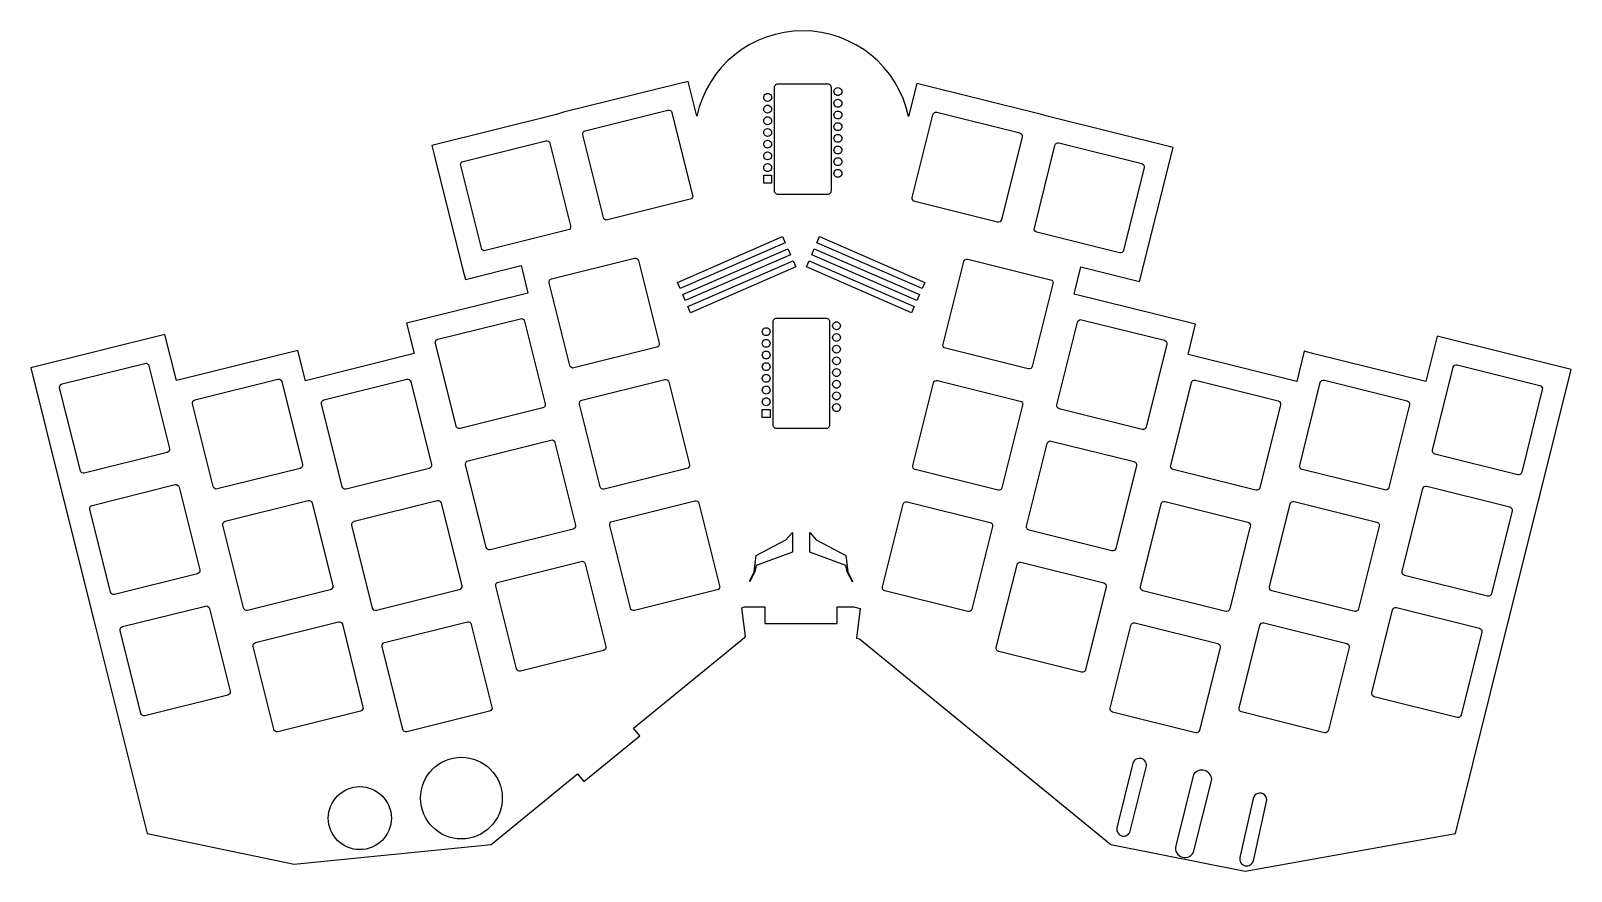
# Model space of a CAD drawing. Header units: millimetres. Extents: x -235 to -1, y -4 to 124.
import ezdxf

# ---------------------------------------------------------------- set-up
doc = ezdxf.new("R2010")
doc.units = ezdxf.units.MM
doc.layers.get('0').update_dxf_attribs({"linetype": 'CONTINUOUS'})

msp = doc.modelspace()

# ---------------------------------------------------------------- linework, layer by layer
for points in [[(-126.45, 31.52), (-126.38, 31.54), (-126.28, 31.65), (-126.82, 36.06), (-126.42, 36.17), (-123.32, 36.17), (-123.32, 33.67), (-112.32, 33.67), (-112.32, 36.17), (-109.81, 36.17), (-108.81, 35.92), (-109.37, 31.42), (-108.93, 31.31), (-70.64, 0), (-50.21, -4.08), (-18.19, 1.65), (-10.15, 33.92), (-9.9, 34.89), (-5.54, 52.4), (-5.3, 53.37), (-0.57, 72.34), (-20.99, 77.43), (-22.72, 70.5), (-39.75, 74.75), (-41.2, 75.12), (-42.35, 70.49), (-58.9, 74.62), (-57.75, 79.24), (-59.2, 79.6), (-76.23, 83.84), (-75.2, 87.96), (-66.27, 85.74), (-61.18, 106.16), (-80.15, 110.89), (-81.22, 111.19), (-100.19, 115.92), (-101.44, 110.88, 0.807551), (-133.7, 110.95), (-135.02, 116.24), (-136.48, 115.88), (-153.99, 111.52), (-155.06, 111.21), (-174.03, 106.49), (-173.67, 105.03), (-169.3, 87.52), (-168.93, 86.06), (-160.45, 88.18), (-160.19, 87.16), (-159.4, 83.99), (-176.43, 79.75), (-177.89, 79.39), (-176.74, 74.76), (-193.28, 70.64), (-194.43, 75.26), (-212.92, 70.65), (-214.67, 77.68), (-235.09, 72.58), (-230.36, 53.61), (-230.12, 52.64), (-225.75, 35.13), (-225.51, 34.16), (-217.4, 1.64), (-195, -3), (-165, 0), (-151.84, 10.76), (-150.89, 9.6), (-142.38, 16.56), (-143.33, 17.72)], [(-137.47, 111.49), (-134.33, 98.87, -0.414214), (-134.69, 98.27), (-147.3, 95.12, -0.414214), (-147.91, 95.49), (-151.05, 108.1, -0.414214), (-150.69, 108.71), (-138.08, 111.85, -0.414214)], [(-84.16, 107.78), (-87.3, 95.16, -0.414214), (-87.91, 94.8), (-100.52, 97.94, -0.414214), (-100.88, 98.55), (-97.74, 111.16, -0.414214), (-97.13, 111.53), (-84.52, 108.38, -0.414214)], [(-156.05, 106.82), (-152.91, 94.21, -0.414214), (-153.27, 93.6), (-165.89, 90.45, -0.414214), (-166.49, 90.82), (-169.64, 103.43, -0.414214), (-169.27, 104.04), (-156.66, 107.18, -0.414214)], [(-65.57, 103.11), (-68.72, 90.49, -0.414214), (-69.32, 90.13), (-81.94, 93.28, -0.414214), (-82.3, 93.88), (-79.16, 106.49, -0.414214), (-78.55, 106.86), (-65.94, 103.71, -0.414214)], [(-142.58, 88.95), (-139.43, 76.34, -0.414214), (-139.8, 75.73), (-152.41, 72.58, -0.414214), (-153.02, 72.95), (-156.16, 85.56, -0.414214), (-155.8, 86.17), (-143.19, 89.31, -0.414214)], [(-79.47, 85.41), (-82.62, 72.8, -0.414214), (-83.22, 72.44), (-95.84, 75.58, -0.414214), (-96.2, 76.19), (-93.06, 88.8, -0.414214), (-92.45, 89.16), (-79.84, 86.02, -0.414214)], [(-159.91, 79.72), (-156.77, 67.11, -0.414214), (-157.13, 66.5), (-169.74, 63.35, -0.414214), (-170.35, 63.72), (-173.5, 76.33, -0.414214), (-173.13, 76.94), (-160.52, 80.08, -0.414214)], [(-62.14, 76.18), (-65.29, 63.57, -0.414214), (-65.89, 63.21), (-78.51, 66.35, -0.414214), (-78.87, 66.96), (-75.72, 79.57, -0.414214), (-75.12, 79.93), (-62.5, 76.79, -0.414214)], [(-217.11, 72.92), (-213.97, 60.3, -0.414214), (-214.33, 59.7), (-226.95, 56.55, -0.414214), (-227.55, 56.92), (-230.7, 69.53, -0.414214), (-230.33, 70.14), (-217.72, 73.28, -0.414214)], [(-4.96, 69.29), (-8.1, 56.68, -0.414214), (-8.71, 56.31), (-21.32, 59.46, -0.414214), (-21.69, 60.06), (-18.54, 72.68, -0.414214), (-17.94, 73.04), (-5.32, 69.9, -0.414214)], [(-196.88, 70.5), (-193.73, 57.89, -0.414214), (-194.1, 57.28), (-206.71, 54.14, -0.414214), (-207.32, 54.5), (-210.46, 67.12, -0.414214), (-210.1, 67.72), (-197.49, 70.87, -0.414214)], [(-177.24, 70.49), (-174.1, 57.88, -0.414214), (-174.46, 57.27), (-187.08, 54.12, -0.414214), (-187.68, 54.49), (-190.83, 67.1, -0.414214), (-190.46, 67.71), (-177.85, 70.85, -0.414214)], [(-137.97, 70.47), (-134.83, 57.85, -0.414214), (-135.19, 57.25), (-147.8, 54.1, -0.414214), (-148.41, 54.46), (-151.55, 67.08, -0.414214), (-151.19, 67.68), (-138.58, 70.83, -0.414214)], [(-84.08, 66.93), (-87.23, 54.32, -0.414214), (-87.83, 53.95), (-100.45, 57.1, -0.414214), (-100.81, 57.7), (-97.67, 70.32, -0.414214), (-97.06, 70.68), (-84.45, 67.54, -0.414214)], [(-44.81, 66.95), (-47.95, 54.34, -0.414214), (-48.56, 53.98), (-61.17, 57.12, -0.414214), (-61.54, 57.73), (-58.39, 70.34, -0.414214), (-57.79, 70.71), (-45.17, 67.56, -0.414214)], [(-25.17, 66.97), (-28.32, 54.35, -0.414214), (-28.92, 53.99), (-41.54, 57.13, -0.414214), (-41.9, 57.74), (-38.76, 70.35, -0.414214), (-38.15, 70.72), (-25.54, 67.57, -0.414214)], [(-155.3, 61.24), (-152.16, 48.62, -0.414214), (-152.52, 48.02), (-165.14, 44.87, -0.414214), (-165.74, 45.23), (-168.89, 57.85, -0.414214), (-168.52, 58.45), (-155.91, 61.6, -0.414214)], [(-66.75, 57.7), (-69.89, 45.09, -0.414214), (-70.5, 44.72), (-83.11, 47.87, -0.414214), (-83.48, 48.47), (-80.33, 61.09, -0.414214), (-79.73, 61.45), (-67.11, 58.31, -0.414214)], [(-212.51, 54.43), (-209.36, 41.82, -0.414214), (-209.73, 41.21), (-222.34, 38.07, -0.414214), (-222.95, 38.43), (-226.09, 51.05, -0.414214), (-225.73, 51.65), (-213.11, 54.8, -0.414214)], [(-9.57, 50.81), (-12.71, 38.19, -0.414214), (-13.32, 37.83), (-25.93, 40.97, -0.414214), (-26.3, 41.58), (-23.15, 54.19, -0.414214), (-22.55, 54.56), (-9.93, 51.41, -0.414214)], [(-192.27, 52.02), (-189.13, 39.4, -0.414214), (-189.49, 38.8), (-202.1, 35.65, -0.414214), (-202.71, 36.02), (-205.85, 48.63, -0.414214), (-205.49, 49.24), (-192.88, 52.38, -0.414214)], [(-172.63, 52.01), (-169.49, 39.39, -0.414214), (-169.85, 38.79), (-182.47, 35.64, -0.414214), (-183.07, 36.01), (-186.22, 48.62, -0.414214), (-185.85, 49.22), (-173.24, 52.37, -0.414214)], [(-133.36, 51.98), (-130.22, 39.37, -0.414214), (-130.58, 38.76), (-143.19, 35.62, -0.414214), (-143.8, 35.98), (-146.95, 48.59, -0.414214), (-146.58, 49.2), (-133.97, 52.35, -0.414214)], [(-88.69, 48.44), (-91.83, 35.83, -0.414214), (-92.44, 35.47), (-105.05, 38.61, -0.414214), (-105.42, 39.22), (-102.27, 51.83, -0.414214), (-101.67, 52.2), (-89.05, 49.05, -0.414214)], [(-49.42, 48.47), (-52.56, 35.86, -0.414214), (-53.17, 35.49), (-65.78, 38.64, -0.414214), (-66.15, 39.24), (-63, 51.86, -0.414214), (-62.4, 52.22), (-49.78, 49.08, -0.414214)], [(-29.78, 48.48), (-32.93, 35.87, -0.414214), (-33.53, 35.5), (-46.15, 38.65, -0.414214), (-46.51, 39.26), (-43.36, 51.87, -0.414214), (-42.76, 52.23), (-30.14, 49.09, -0.414214)], [(-150.69, 42.75), (-147.55, 30.14, -0.414214), (-147.91, 29.53), (-160.53, 26.39, -0.414214), (-161.13, 26.75), (-164.28, 39.36, -0.414214), (-163.91, 39.97), (-151.3, 43.12, -0.414214)], [(-71.36, 39.22), (-74.5, 26.6, -0.414214), (-75.11, 26.24), (-87.72, 29.38, -0.414214), (-88.09, 29.99), (-84.94, 42.6, -0.414214), (-84.34, 42.97), (-71.72, 39.82, -0.414214)], [(-207.9, 35.95), (-204.75, 23.34, -0.414214), (-205.12, 22.73), (-217.73, 19.58, -0.414214), (-218.34, 19.95), (-221.48, 32.56, -0.414214), (-221.12, 33.17), (-208.5, 36.31, -0.414214)], [(-14.18, 32.32), (-17.32, 19.71, -0.414214), (-17.93, 19.34), (-30.54, 22.49, -0.414214), (-30.91, 23.09), (-27.76, 35.71, -0.414214), (-27.15, 36.07), (-14.54, 32.93, -0.414214)], [(-187.66, 33.53), (-184.52, 20.92, -0.414214), (-184.88, 20.31), (-197.5, 17.17, -0.414214), (-198.1, 17.53), (-201.25, 30.15, -0.414214), (-200.88, 30.75), (-188.27, 33.9, -0.414214)], [(-168.03, 33.52), (-164.88, 20.91, -0.414214), (-165.24, 20.3), (-177.86, 17.16, -0.414214), (-178.46, 17.52), (-181.61, 30.13, -0.414214), (-181.25, 30.74), (-168.63, 33.89, -0.414214)], [(-54.03, 29.99), (-57.17, 17.37, -0.414214), (-57.78, 17.01), (-70.39, 20.15, -0.414214), (-70.75, 20.76), (-67.61, 33.37, -0.414214), (-67, 33.74), (-54.39, 30.59, -0.414214)], [(-34.39, 30), (-37.53, 17.38, -0.414214), (-38.14, 17.02), (-50.75, 20.17, -0.414214), (-51.12, 20.77), (-47.97, 33.39, -0.414214), (-47.37, 33.75), (-34.75, 30.6, -0.414214)], [(-69.76, 2.54, 0.936679), (-67.7, 2), (-65.27, 11.78, 0.967157), (-67.31, 12.37)], [(-60.78, -0.23, 0.97258), (-58, -1), (-55.28, 9.9, 0.704857), (-58.06, 10.67)], [(-51, -2, 0.986208), (-48.95, -2.49), (-46.95, 6.51, 1.013985), (-49, 7)]]:
    msp.add_lwpolyline(points, format="xyb", close=True)
for points in [[(-121.85, 99.56), (-121.85, 115.31), (-121.84, 115.43), (-121.8, 115.55), (-121.73, 115.65), (-121.65, 115.74), (-121.54, 115.8), (-121.43, 115.84), (-121.3, 115.86), (-113.8, 115.86), (-113.68, 115.84), (-113.56, 115.8), (-113.46, 115.74), (-113.37, 115.65), (-113.31, 115.55), (-113.27, 115.43), (-113.25, 115.31), (-113.25, 99.56), (-113.27, 99.44), (-113.31, 99.32), (-113.37, 99.21), (-113.46, 99.13), (-113.56, 99.06), (-113.68, 99.02), (-113.8, 99.01), (-121.3, 99.01), (-121.43, 99.02), (-121.54, 99.06), (-121.65, 99.13), (-121.73, 99.21), (-121.8, 99.32), (-121.84, 99.44)], [(-112.36, 114.1), (-112.51, 114.16), (-112.63, 114.25), (-112.73, 114.38), (-112.79, 114.52), (-112.81, 114.68), (-112.79, 114.83), (-112.73, 114.98), (-112.63, 115.1), (-112.51, 115.2), (-112.36, 115.26), (-112.21, 115.28), (-112.05, 115.26), (-111.91, 115.2), (-111.78, 115.1), (-111.69, 114.98), (-111.63, 114.83), (-111.61, 114.68), (-111.63, 114.52), (-111.69, 114.38), (-111.78, 114.25), (-111.91, 114.16), (-112.05, 114.1), (-112.21, 114.08)], [(-122.31, 113.79), (-122.33, 113.63), (-122.39, 113.49), (-122.48, 113.36), (-122.61, 113.27), (-122.75, 113.21), (-122.91, 113.19), (-123.06, 113.21), (-123.21, 113.27), (-123.33, 113.36), (-123.43, 113.49), (-123.49, 113.63), (-123.51, 113.79), (-123.49, 113.94), (-123.43, 114.09), (-123.33, 114.21), (-123.21, 114.31), (-123.06, 114.37), (-122.91, 114.39), (-122.75, 114.37), (-122.61, 114.31), (-122.48, 114.21), (-122.39, 114.09), (-122.33, 113.94)], [(-123.06, 112.59), (-122.91, 112.61), (-122.75, 112.59), (-122.61, 112.53), (-122.48, 112.43), (-122.39, 112.31), (-122.33, 112.16), (-122.31, 112.01), (-122.33, 111.85), (-122.39, 111.71), (-122.48, 111.58), (-122.61, 111.49), (-122.75, 111.43), (-122.91, 111.41), (-123.06, 111.43), (-123.21, 111.49), (-123.33, 111.58), (-123.43, 111.71), (-123.49, 111.85), (-123.51, 112.01), (-123.49, 112.16), (-123.43, 112.31), (-123.33, 112.43), (-123.21, 112.53)], [(-111.69, 112.6), (-111.78, 112.47), (-111.91, 112.38), (-112.05, 112.32), (-112.21, 112.3), (-112.36, 112.32), (-112.51, 112.38), (-112.63, 112.47), (-112.73, 112.6), (-112.79, 112.74), (-112.81, 112.9), (-112.79, 113.05), (-112.73, 113.2), (-112.63, 113.32), (-112.51, 113.42), (-112.36, 113.48), (-112.21, 113.5), (-112.05, 113.48), (-111.91, 113.42), (-111.78, 113.32), (-111.69, 113.2), (-111.63, 113.05), (-111.61, 112.9), (-111.63, 112.74)], [(-122.91, 110.83), (-122.75, 110.81), (-122.61, 110.75), (-122.48, 110.65), (-122.39, 110.53), (-122.33, 110.38), (-122.31, 110.23), (-122.33, 110.07), (-122.39, 109.93), (-122.48, 109.8), (-122.61, 109.71), (-122.75, 109.65), (-122.91, 109.63), (-123.06, 109.65), (-123.21, 109.71), (-123.33, 109.8), (-123.43, 109.93), (-123.49, 110.07), (-123.51, 110.23), (-123.49, 110.38), (-123.43, 110.53), (-123.33, 110.65), (-123.21, 110.75), (-123.06, 110.81)], [(-111.69, 111.42), (-111.63, 111.27), (-111.61, 111.12), (-111.63, 110.96), (-111.69, 110.82), (-111.78, 110.69), (-111.91, 110.6), (-112.05, 110.54), (-112.21, 110.52), (-112.36, 110.54), (-112.51, 110.6), (-112.63, 110.69), (-112.73, 110.82), (-112.79, 110.96), (-112.81, 111.12), (-112.79, 111.27), (-112.73, 111.42), (-112.63, 111.54), (-112.51, 111.64), (-112.36, 111.7), (-112.21, 111.72), (-112.05, 111.7), (-111.91, 111.64), (-111.78, 111.54)], [(-122.48, 108.02), (-122.61, 107.93), (-122.75, 107.87), (-122.91, 107.85), (-123.06, 107.87), (-123.21, 107.93), (-123.33, 108.02), (-123.43, 108.15), (-123.49, 108.29), (-123.51, 108.45), (-123.49, 108.6), (-123.43, 108.75), (-123.33, 108.87), (-123.21, 108.97), (-123.06, 109.03), (-122.91, 109.05), (-122.75, 109.03), (-122.61, 108.97), (-122.48, 108.87), (-122.39, 108.75), (-122.33, 108.6), (-122.31, 108.45), (-122.33, 108.29), (-122.39, 108.15)], [(-112.05, 108.76), (-112.21, 108.74), (-112.36, 108.76), (-112.51, 108.82), (-112.63, 108.91), (-112.73, 109.04), (-112.79, 109.18), (-112.81, 109.34), (-112.79, 109.49), (-112.73, 109.64), (-112.63, 109.76), (-112.51, 109.86), (-112.36, 109.92), (-112.21, 109.94), (-112.05, 109.92), (-111.91, 109.86), (-111.78, 109.76), (-111.69, 109.64), (-111.63, 109.49), (-111.61, 109.34), (-111.63, 109.18), (-111.69, 109.04), (-111.78, 108.91), (-111.91, 108.82)], [(-111.91, 108.08), (-111.78, 107.98), (-111.69, 107.86), (-111.63, 107.71), (-111.61, 107.56), (-111.63, 107.4), (-111.69, 107.26), (-111.78, 107.13), (-111.91, 107.04), (-112.05, 106.98), (-112.21, 106.96), (-112.36, 106.98), (-112.51, 107.04), (-112.63, 107.13), (-112.73, 107.26), (-112.79, 107.4), (-112.81, 107.56), (-112.79, 107.71), (-112.73, 107.86), (-112.63, 107.98), (-112.51, 108.08), (-112.36, 108.14), (-112.21, 108.16), (-112.05, 108.14)], [(-123.21, 107.19), (-123.06, 107.25), (-122.91, 107.27), (-122.75, 107.25), (-122.61, 107.19), (-122.48, 107.09), (-122.39, 106.97), (-122.33, 106.82), (-122.31, 106.67), (-122.33, 106.51), (-122.39, 106.37), (-122.48, 106.24), (-122.61, 106.15), (-122.75, 106.09), (-122.91, 106.07), (-123.06, 106.09), (-123.21, 106.15), (-123.33, 106.24), (-123.43, 106.37), (-123.49, 106.51), (-123.51, 106.67), (-123.49, 106.82), (-123.43, 106.97), (-123.33, 107.09)], [(-111.91, 106.3), (-111.78, 106.2), (-111.69, 106.08), (-111.63, 105.93), (-111.61, 105.78), (-111.63, 105.62), (-111.69, 105.48), (-111.78, 105.35), (-111.91, 105.26), (-112.05, 105.2), (-112.21, 105.18), (-112.36, 105.2), (-112.51, 105.26), (-112.63, 105.35), (-112.73, 105.48), (-112.79, 105.62), (-112.81, 105.78), (-112.79, 105.93), (-112.73, 106.08), (-112.63, 106.2), (-112.51, 106.3), (-112.36, 106.36), (-112.21, 106.38), (-112.05, 106.36)], [(-122.91, 104.29), (-123.06, 104.31), (-123.21, 104.37), (-123.33, 104.46), (-123.43, 104.59), (-123.49, 104.73), (-123.51, 104.89), (-123.49, 105.04), (-123.43, 105.19), (-123.33, 105.31), (-123.21, 105.41), (-123.06, 105.47), (-122.91, 105.49), (-122.75, 105.47), (-122.61, 105.41), (-122.48, 105.31), (-122.39, 105.19), (-122.33, 105.04), (-122.31, 104.89), (-122.33, 104.73), (-122.39, 104.59), (-122.48, 104.46), (-122.61, 104.37), (-122.75, 104.31)], [(-123.33, 102.68), (-123.43, 102.81), (-123.49, 102.95), (-123.51, 103.11), (-123.49, 103.26), (-123.43, 103.41), (-123.33, 103.53), (-123.21, 103.63), (-123.06, 103.69), (-122.91, 103.71), (-122.75, 103.69), (-122.61, 103.63), (-122.48, 103.53), (-122.39, 103.41), (-122.33, 103.26), (-122.31, 103.11), (-122.33, 102.95), (-122.39, 102.81), (-122.48, 102.68), (-122.61, 102.59), (-122.75, 102.53), (-122.91, 102.51), (-123.06, 102.53), (-123.21, 102.59)], [(-111.69, 104.3), (-111.63, 104.15), (-111.61, 104), (-111.63, 103.84), (-111.69, 103.7), (-111.78, 103.57), (-111.91, 103.48), (-112.05, 103.42), (-112.21, 103.4), (-112.36, 103.42), (-112.51, 103.48), (-112.63, 103.57), (-112.73, 103.7), (-112.79, 103.84), (-112.81, 104), (-112.79, 104.15), (-112.73, 104.3), (-112.63, 104.42), (-112.51, 104.52), (-112.36, 104.58), (-112.21, 104.6), (-112.05, 104.58), (-111.91, 104.52), (-111.78, 104.42)], [(-122.31, 100.73), (-123.51, 100.73), (-123.51, 101.93), (-122.31, 101.93)], [(-112.79, 102.37), (-112.73, 102.52), (-112.63, 102.64), (-112.51, 102.74), (-112.36, 102.8), (-112.21, 102.82), (-112.05, 102.8), (-111.91, 102.74), (-111.78, 102.64), (-111.69, 102.52), (-111.63, 102.37), (-111.61, 102.22), (-111.63, 102.06), (-111.69, 101.92), (-111.78, 101.79), (-111.91, 101.7), (-112.05, 101.64), (-112.21, 101.62), (-112.36, 101.64), (-112.51, 101.7), (-112.63, 101.79), (-112.73, 101.92), (-112.79, 102.06), (-112.81, 102.22)], [(-120.64, 92.58), (-120.24, 91.66), (-136.24, 84.66), (-136.64, 85.58)], [(-115, 92.58), (-99, 85.58), (-99.4, 84.66), (-115.4, 91.66)], [(-135.84, 83.75), (-119.84, 90.75), (-119.44, 89.83), (-135.44, 82.83)], [(-99.8, 83.75), (-100.2, 82.83), (-116.2, 89.83), (-115.8, 90.75)], [(-135.04, 81.92), (-119.04, 88.92), (-118.64, 88), (-134.64, 81)], [(-100.6, 81.92), (-101, 81), (-117, 88), (-116.6, 88.92)], [(-122.07, 63.88), (-122.07, 79.63), (-122.06, 79.75), (-122.02, 79.87), (-121.95, 79.97), (-121.87, 80.06), (-121.76, 80.13), (-121.64, 80.17), (-121.52, 80.18), (-114.02, 80.18), (-113.9, 80.17), (-113.78, 80.13), (-113.68, 80.06), (-113.59, 79.97), (-113.53, 79.87), (-113.49, 79.75), (-113.47, 79.63), (-113.47, 63.88), (-113.49, 63.76), (-113.53, 63.64), (-113.59, 63.54), (-113.68, 63.45), (-113.78, 63.38), (-113.9, 63.34), (-114.02, 63.33), (-121.52, 63.33), (-121.64, 63.34), (-121.76, 63.38), (-121.87, 63.45), (-121.95, 63.54), (-122.02, 63.64), (-122.06, 63.76)], [(-122.52, 78.11), (-122.55, 77.95), (-122.61, 77.81), (-122.7, 77.69), (-122.82, 77.59), (-122.97, 77.53), (-123.12, 77.51), (-123.28, 77.53), (-123.42, 77.59), (-123.55, 77.69), (-123.64, 77.81), (-123.7, 77.95), (-123.72, 78.11), (-123.7, 78.26), (-123.64, 78.41), (-123.55, 78.53), (-123.42, 78.63), (-123.28, 78.69), (-123.12, 78.71), (-122.97, 78.69), (-122.82, 78.63), (-122.7, 78.53), (-122.61, 78.41), (-122.55, 78.26)], [(-112.58, 78.42), (-112.72, 78.48), (-112.85, 78.58), (-112.94, 78.7), (-113, 78.84), (-113.02, 79), (-113, 79.15), (-112.94, 79.3), (-112.85, 79.42), (-112.72, 79.52), (-112.58, 79.58), (-112.42, 79.6), (-112.27, 79.58), (-112.12, 79.52), (-112, 79.42), (-111.91, 79.3), (-111.85, 79.15), (-111.82, 79), (-111.85, 78.84), (-111.91, 78.7), (-112, 78.58), (-112.12, 78.48), (-112.27, 78.42), (-112.42, 78.4)], [(-111.91, 76.92), (-112, 76.8), (-112.12, 76.7), (-112.27, 76.64), (-112.42, 76.62), (-112.58, 76.64), (-112.72, 76.7), (-112.85, 76.8), (-112.94, 76.92), (-113, 77.06), (-113.02, 77.22), (-113, 77.37), (-112.94, 77.52), (-112.85, 77.64), (-112.72, 77.74), (-112.58, 77.8), (-112.42, 77.82), (-112.27, 77.8), (-112.12, 77.74), (-112, 77.64), (-111.91, 77.52), (-111.85, 77.37), (-111.82, 77.22), (-111.85, 77.06)], [(-123.28, 76.91), (-123.12, 76.93), (-122.97, 76.91), (-122.82, 76.85), (-122.7, 76.75), (-122.61, 76.63), (-122.55, 76.48), (-122.52, 76.33), (-122.55, 76.17), (-122.61, 76.03), (-122.7, 75.91), (-122.82, 75.81), (-122.97, 75.75), (-123.12, 75.73), (-123.28, 75.75), (-123.42, 75.81), (-123.55, 75.91), (-123.64, 76.03), (-123.7, 76.17), (-123.72, 76.33), (-123.7, 76.48), (-123.64, 76.63), (-123.55, 76.75), (-123.42, 76.85)], [(-123.12, 75.15), (-122.97, 75.13), (-122.82, 75.07), (-122.7, 74.97), (-122.61, 74.85), (-122.55, 74.7), (-122.52, 74.55), (-122.55, 74.39), (-122.61, 74.25), (-122.7, 74.13), (-122.82, 74.03), (-122.97, 73.97), (-123.12, 73.95), (-123.28, 73.97), (-123.42, 74.03), (-123.55, 74.13), (-123.64, 74.25), (-123.7, 74.39), (-123.72, 74.55), (-123.7, 74.7), (-123.64, 74.85), (-123.55, 74.97), (-123.42, 75.07), (-123.28, 75.13)], [(-111.91, 75.74), (-111.85, 75.59), (-111.82, 75.44), (-111.85, 75.28), (-111.91, 75.14), (-112, 75.02), (-112.12, 74.92), (-112.27, 74.86), (-112.42, 74.84), (-112.58, 74.86), (-112.72, 74.92), (-112.85, 75.02), (-112.94, 75.14), (-113, 75.28), (-113.02, 75.44), (-113, 75.59), (-112.94, 75.74), (-112.85, 75.86), (-112.72, 75.96), (-112.58, 76.02), (-112.42, 76.04), (-112.27, 76.02), (-112.12, 75.96), (-112, 75.86)], [(-122.7, 72.35), (-122.82, 72.25), (-122.97, 72.19), (-123.12, 72.17), (-123.28, 72.19), (-123.42, 72.25), (-123.55, 72.35), (-123.64, 72.47), (-123.7, 72.61), (-123.72, 72.77), (-123.7, 72.92), (-123.64, 73.07), (-123.55, 73.19), (-123.42, 73.29), (-123.28, 73.35), (-123.12, 73.37), (-122.97, 73.35), (-122.82, 73.29), (-122.7, 73.19), (-122.61, 73.07), (-122.55, 72.92), (-122.52, 72.77), (-122.55, 72.61), (-122.61, 72.47)], [(-112.27, 73.08), (-112.42, 73.06), (-112.58, 73.08), (-112.72, 73.14), (-112.85, 73.24), (-112.94, 73.36), (-113, 73.5), (-113.02, 73.66), (-113, 73.81), (-112.94, 73.96), (-112.85, 74.08), (-112.72, 74.18), (-112.58, 74.24), (-112.42, 74.26), (-112.27, 74.24), (-112.12, 74.18), (-112, 74.08), (-111.91, 73.96), (-111.85, 73.81), (-111.82, 73.66), (-111.85, 73.5), (-111.91, 73.36), (-112, 73.24), (-112.12, 73.14)], [(-123.42, 71.51), (-123.28, 71.57), (-123.12, 71.59), (-122.97, 71.57), (-122.82, 71.51), (-122.7, 71.41), (-122.61, 71.29), (-122.55, 71.14), (-122.52, 70.99), (-122.55, 70.83), (-122.61, 70.69), (-122.7, 70.57), (-122.82, 70.47), (-122.97, 70.41), (-123.12, 70.39), (-123.28, 70.41), (-123.42, 70.47), (-123.55, 70.57), (-123.64, 70.69), (-123.7, 70.83), (-123.72, 70.99), (-123.7, 71.14), (-123.64, 71.29), (-123.55, 71.41)], [(-112.12, 72.4), (-112, 72.3), (-111.91, 72.18), (-111.85, 72.03), (-111.82, 71.88), (-111.85, 71.72), (-111.91, 71.58), (-112, 71.46), (-112.12, 71.36), (-112.27, 71.3), (-112.42, 71.28), (-112.58, 71.3), (-112.72, 71.36), (-112.85, 71.46), (-112.94, 71.58), (-113, 71.72), (-113.02, 71.88), (-113, 72.03), (-112.94, 72.18), (-112.85, 72.3), (-112.72, 72.4), (-112.58, 72.46), (-112.42, 72.48), (-112.27, 72.46)], [(-112.12, 70.62), (-112, 70.52), (-111.91, 70.4), (-111.85, 70.25), (-111.82, 70.1), (-111.85, 69.94), (-111.91, 69.8), (-112, 69.68), (-112.12, 69.58), (-112.27, 69.52), (-112.42, 69.5), (-112.58, 69.52), (-112.72, 69.58), (-112.85, 69.68), (-112.94, 69.8), (-113, 69.94), (-113.02, 70.1), (-113, 70.25), (-112.94, 70.4), (-112.85, 70.52), (-112.72, 70.62), (-112.58, 70.68), (-112.42, 70.7), (-112.27, 70.68)], [(-123.12, 68.61), (-123.28, 68.63), (-123.42, 68.69), (-123.55, 68.79), (-123.64, 68.91), (-123.7, 69.05), (-123.72, 69.21), (-123.7, 69.36), (-123.64, 69.51), (-123.55, 69.63), (-123.42, 69.73), (-123.28, 69.79), (-123.12, 69.81), (-122.97, 69.79), (-122.82, 69.73), (-122.7, 69.63), (-122.61, 69.51), (-122.55, 69.36), (-122.52, 69.21), (-122.55, 69.05), (-122.61, 68.91), (-122.7, 68.79), (-122.82, 68.69), (-122.97, 68.63)], [(-123.55, 67.01), (-123.64, 67.13), (-123.7, 67.27), (-123.72, 67.43), (-123.7, 67.58), (-123.64, 67.73), (-123.55, 67.85), (-123.42, 67.95), (-123.28, 68.01), (-123.12, 68.03), (-122.97, 68.01), (-122.82, 67.95), (-122.7, 67.85), (-122.61, 67.73), (-122.55, 67.58), (-122.52, 67.43), (-122.55, 67.27), (-122.61, 67.13), (-122.7, 67.01), (-122.82, 66.91), (-122.97, 66.85), (-123.12, 66.83), (-123.28, 66.85), (-123.42, 66.91)], [(-111.91, 68.62), (-111.85, 68.47), (-111.82, 68.32), (-111.85, 68.16), (-111.91, 68.02), (-112, 67.9), (-112.12, 67.8), (-112.27, 67.74), (-112.42, 67.72), (-112.58, 67.74), (-112.72, 67.8), (-112.85, 67.9), (-112.94, 68.02), (-113, 68.16), (-113.02, 68.32), (-113, 68.47), (-112.94, 68.62), (-112.85, 68.74), (-112.72, 68.84), (-112.58, 68.9), (-112.42, 68.92), (-112.27, 68.9), (-112.12, 68.84), (-112, 68.74)], [(-122.52, 65.05), (-123.72, 65.05), (-123.72, 66.25), (-122.52, 66.25)], [(-113, 66.69), (-112.94, 66.84), (-112.85, 66.96), (-112.72, 67.06), (-112.58, 67.12), (-112.42, 67.14), (-112.27, 67.12), (-112.12, 67.06), (-112, 66.96), (-111.91, 66.84), (-111.85, 66.69), (-111.82, 66.54), (-111.85, 66.38), (-111.91, 66.24), (-112, 66.12), (-112.12, 66.02), (-112.27, 65.96), (-112.42, 65.94), (-112.58, 65.96), (-112.72, 66.02), (-112.85, 66.12), (-112.94, 66.24), (-113, 66.38), (-113.02, 66.54)], [(-124.94, 41.5), (-124.64, 44), (-120.13, 46.38), (-119.14, 47.5), (-119.14, 44.5), (-124.64, 42.5), (-124.84, 41.5), (-125.64, 40), (-125.67, 40.09), (-124.95, 41.47)], [(-115.5, 46.38), (-111, 44), (-110.7, 41.5), (-110.69, 41.47), (-109.97, 40.09), (-110, 40), (-110.8, 41.5), (-111, 42.5), (-116.5, 44.5), (-116.5, 47.5)]]:
    msp.add_lwpolyline(points, close=True)
for centre, radius in [((-169.53, 7.05), 6.22), ((-185, 4), 4.8)]:
    msp.add_circle(centre, radius)

doc.saveas('drawing.dxf')
